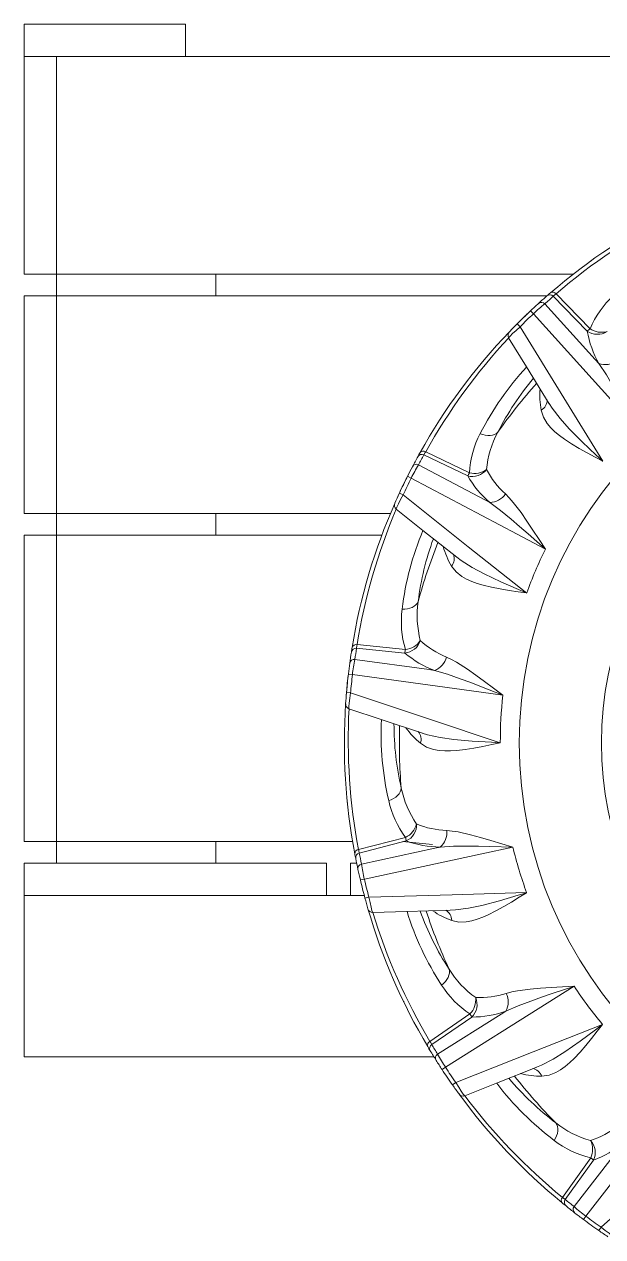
# Model space of a CAD drawing. Header units: millimetres. Extents: x 0 to 197, y 0 to 196.
# Drawn here: x 9.27 to 27.22, y 141.13 to 178.71 of the extents above; entities that cross this region are included whole.
import ezdxf

# ---------------------------------------------------------------- set-up
doc = ezdxf.new("R2010")
doc.units = ezdxf.units.MM

msp = doc.modelspace()

# ---------------------------------------------------------------- linework, layer by layer
at = {"color": 7, "linetype": 'Continuous', "lineweight": 15}
for p, q in [((9.267, 178.707), (9.267, 177.707)), ((9.267, 178.707), (14.267, 178.707)), ((14.267, 178.707), (14.267, 177.707)), ((9.267, 177.707), (9.267, 170.957)), ((10.267, 177.707), (9.267, 177.707)), ((9.267, 177.707), (14.267, 177.707)), ((10.267, 170.957), (10.267, 177.707)), ((10.267, 177.707), (45.901, 177.707)), ((9.267, 170.957), (10.267, 170.957)), ((10.267, 170.957), (10.267, 170.29)), ((10.267, 170.957), (26.295, 170.957)), ((15.217, 170.957), (15.217, 170.29)), ((9.267, 170.29), (9.267, 163.54)), ((10.267, 170.29), (9.267, 170.29)), ((10.267, 163.54), (10.267, 170.29)), ((10.267, 170.29), (25.488, 170.29)), ((26.737, 169.198), (25.683, 170.275)), ((25.768, 170.349), (26.823, 169.271)), ((24.977, 169.826), (25.064, 169.734)), ((24.561, 169.42), (24.651, 169.331)), ((23.027, 164.707), (21.668, 165.359)), ((21.723, 165.458), (23.083, 164.805)), ((21.158, 164.695), (21.272, 164.639)), ((20.906, 164.172), (21.021, 164.119)), ((9.267, 163.54), (10.267, 163.54)), ((10.267, 163.54), (10.267, 162.873)), ((10.267, 163.54), (20.627, 163.54)), ((15.217, 163.54), (15.217, 162.873)), ((9.267, 162.873), (9.267, 153.373)), ((10.267, 162.873), (9.267, 162.873)), ((10.267, 153.373), (10.267, 162.873)), ((10.267, 162.873), (20.364, 162.873)), ((21.076, 159.219), (19.577, 159.367)), ((19.594, 159.478), (21.096, 159.33)), ((19.325, 158.568), (19.45, 158.554)), ((19.266, 157.991), (19.392, 157.98)), ((9.267, 153.373), (10.267, 153.373)), ((10.267, 153.373), (10.267, 152.707)), ((10.267, 153.373), (19.456, 153.373)), ((15.217, 153.373), (15.217, 152.707)), ((19.639, 153.131), (21.101, 153.505)), ((21.12, 153.394), (19.661, 153.02)), ((21.008, 153.374), (21.932, 153.28)), ((9.267, 151.707), (9.267, 152.707)), ((9.267, 152.707), (18.642, 152.707)), ((18.642, 152.707), (18.642, 151.707)), ((19.392, 152.707), (19.581, 152.707)), ((19.392, 151.707), (19.392, 152.707)), ((19.697, 152.184), (19.82, 152.213)), ((18.642, 151.707), (9.267, 151.707)), ((9.267, 146.707), (9.267, 151.707)), ((19.392, 151.707), (18.642, 151.707)), ((19.817, 151.707), (19.392, 151.707)), ((19.84, 151.621), (19.962, 151.654)), ((21.852, 147.182), (23.097, 148.033)), ((23.154, 147.935), (21.91, 147.085)), ((21.978, 146.707), (9.267, 146.707)), ((22.23, 146.312), (22.336, 146.381)), ((22.557, 145.831), (22.661, 145.904)), ((25.966, 142.348), (26.845, 143.574)), ((26.932, 143.502), (26.054, 142.277)), ((26.62, 141.66), (26.695, 141.761)), ((27.091, 141.321), (27.163, 141.424))]:
    msp.add_line(p, q, dxfattribs=at)
at = {"color": 7, "linetype": 'Continuous', "lineweight": 15, "flags": 128}
for points in [[(26.868, 171.386), (26.868, 171.385), (26.856, 171.377), (26.855, 171.376), (26.855, 171.376)], [(25.768, 170.349), (25.744, 170.328), (25.683, 170.275)], [(25.423, 170.043), (26.986, 168.316), (27.1, 168.191)], [(28.227, 166.239), (27.564, 166.972), (25.064, 169.734)], [(24.49, 169.348), (24.55, 169.409), (24.556, 169.415)], [(24.651, 169.331), (26.005, 167.131), (27.218, 165.162)], [(24.296, 168.988), (24.852, 168.087), (25.557, 166.945)], [(28.227, 166.239), (28.226, 166.242), (27.887, 166.868), (27.716, 167.178), (27.545, 167.481), (27.328, 167.845), (27.1, 168.191)], [(22.402, 166.808), (22.402, 166.808), (22.393, 166.795), (22.393, 166.794), (22.392, 166.794)], [(27.218, 165.162), (27.215, 165.164), (26.979, 165.29), (26.73, 165.425), (26.487, 165.562), (26.251, 165.703), (26.028, 165.849), (25.875, 165.961), (25.735, 166.077), (25.607, 166.2), (25.496, 166.33), (25.378, 166.526), (25.311, 166.744)], [(23.416, 166.017), (23.492, 165.987), (23.571, 165.966), (23.649, 165.956), (23.724, 165.957), (23.795, 165.968), (23.86, 165.99), (23.916, 166.022), (23.962, 166.063)], [(21.723, 165.458), (21.707, 165.43), (21.668, 165.359)], [(21.503, 165.052), (23.563, 163.964), (23.712, 163.885)], [(25.439, 162.437), (24.565, 162.898), (21.272, 164.639)], [(20.864, 164.08), (20.899, 164.158), (20.903, 164.166)], [(21.021, 164.119), (23.046, 162.515), (24.859, 161.079)], [(25.439, 162.437), (25.436, 162.439), (24.904, 162.911), (24.638, 163.144), (24.373, 163.371), (24.044, 163.638), (23.712, 163.885)], [(24.197, 164.149), (24.318, 164.025), (24.439, 163.887), (24.681, 163.571), (24.865, 163.308), (25.051, 163.03), (25.242, 162.738), (25.437, 162.439), (25.439, 162.437)], [(20.805, 163.675), (21.635, 163.019), (22.689, 162.187)], [(24.859, 161.079), (24.856, 161.08), (24.591, 161.118), (24.31, 161.16), (24.036, 161.205), (23.765, 161.257), (23.506, 161.318), (23.324, 161.371), (23.153, 161.432), (22.99, 161.504), (22.842, 161.588), (22.664, 161.732), (22.526, 161.914)], [(19.771, 160.979), (19.77, 160.978), (19.767, 160.964), (19.766, 160.963), (19.766, 160.963)], [(20.993, 160.583), (21.076, 160.58), (21.157, 160.588), (21.234, 160.605), (21.304, 160.632), (21.367, 160.667), (21.42, 160.709), (21.462, 160.758), (21.491, 160.812)], [(19.594, 159.478), (19.589, 159.446), (19.577, 159.367)], [(19.527, 159.021), (21.834, 158.703), (22.001, 158.68)], [(22.367, 159.094), (22.523, 159.02), (22.684, 158.931), (23.019, 158.717), (23.282, 158.532), (23.551, 158.335), (23.831, 158.126), (24.117, 157.912), (24.119, 157.91)], [(24.119, 157.91), (24.116, 157.911), (23.454, 158.173), (23.125, 158.301), (22.798, 158.423), (22.398, 158.562), (22.001, 158.68)], [(24.119, 157.91), (23.141, 158.045), (19.45, 158.554)], [(19.258, 157.889), (19.265, 157.975), (19.266, 157.984)], [(19.392, 157.98), (21.844, 157.165), (24.038, 156.436)], [(19.341, 157.489), (20.346, 157.156), (21.621, 156.734)], [(24.038, 156.436), (24.036, 156.436), (23.774, 156.381), (23.496, 156.324), (23.222, 156.273), (22.95, 156.229), (22.685, 156.198), (22.497, 156.185), (22.315, 156.184), (22.138, 156.196), (21.969, 156.224), (21.753, 156.298), (21.561, 156.422)], [(20.576, 154.647), (20.655, 154.673), (20.728, 154.708), (20.794, 154.75), (20.852, 154.8), (20.898, 154.854), (20.934, 154.912), (20.956, 154.973), (20.965, 155.034)], [(19.291, 154.602), (19.291, 154.601), (19.293, 154.586), (19.293, 154.585), (19.293, 154.585)], [(22.376, 153.719), (22.548, 153.702), (22.729, 153.673), (23.117, 153.587), (23.428, 153.503), (23.749, 153.41), (24.083, 153.309), (24.425, 153.206), (24.427, 153.205)], [(19.639, 153.131), (19.645, 153.099), (19.661, 153.02)], [(19.732, 152.678), (22.009, 153.169), (22.174, 153.205)], [(24.427, 153.205), (23.462, 152.997), (19.82, 152.213)], [(24.427, 153.205), (24.424, 153.205), (23.713, 153.225), (23.359, 153.232), (23.011, 153.235), (22.587, 153.229), (22.174, 153.205)], [(19.962, 151.654), (22.545, 151.727), (24.856, 151.792)], [(24.856, 151.792), (24.853, 151.791), (24.626, 151.65), (24.384, 151.502), (24.144, 151.36), (23.904, 151.226), (23.666, 151.106), (23.493, 151.029), (23.322, 150.965), (23.152, 150.916), (22.984, 150.886), (22.755, 150.881), (22.532, 150.932)], [(20.082, 151.175), (21.14, 151.206), (22.482, 151.246)], [(22.214, 148.927), (22.279, 148.978), (22.336, 149.036), (22.384, 149.099), (22.421, 149.164), (22.446, 149.232), (22.459, 149.298), (22.46, 149.363), (22.448, 149.423)], [(26.326, 148.889), (25.49, 148.364), (22.336, 146.381)], [(26.326, 148.889), (26.324, 148.888), (25.648, 148.663), (25.314, 148.549), (24.985, 148.433), (24.589, 148.282), (24.209, 148.118)], [(24.223, 148.67), (24.391, 148.713), (24.571, 148.748), (24.965, 148.8), (25.285, 148.828), (25.618, 148.85), (25.967, 148.869), (26.324, 148.889), (26.326, 148.889)], [(22.094, 146.788), (24.066, 148.028), (24.209, 148.118)], [(22.661, 145.904), (25.063, 146.856), (27.212, 147.708)], [(27.212, 147.708), (27.21, 147.706), (27.045, 147.496), (26.868, 147.274), (26.691, 147.058), (26.511, 146.85), (26.329, 146.656), (26.192, 146.525), (26.054, 146.407), (25.91, 146.302), (25.763, 146.216), (25.55, 146.133), (25.323, 146.105)], [(21.852, 147.182), (21.868, 147.154), (21.91, 147.085)], [(22.937, 145.496), (23.921, 145.886), (25.168, 146.383)], [(29.587, 145.483), (28.981, 144.703), (26.695, 141.761)], [(25.709, 144.112), (25.753, 144.183), (25.787, 144.256), (25.81, 144.331), (25.823, 144.406), (25.824, 144.478), (25.813, 144.545), (25.792, 144.606), (25.759, 144.658)], [(27.163, 141.424), (29.095, 143.14), (30.823, 144.676)], [(26.328, 142.061), (27.757, 143.901), (27.861, 144.034)], [(25.966, 142.348), (25.991, 142.328), (26.054, 142.277)]]:
    msp.add_lwpolyline(points, dxfattribs=at)
at = {"color": 8, "linetype": 'Continuous', "lineweight": 15, "flags": 128}
for points in [[(24.651, 169.331), (24.527, 169.22), (24.419, 169.119), (24.342, 169.042), (24.302, 168.998), (24.302, 168.991)], [(25.559, 166.948), (25.649, 166.805), (25.897, 166.483), (26.176, 166.171), (26.583, 165.76), (27.014, 165.352), (27.187, 165.191), (27.212, 165.167), (27.215, 165.164), (27.218, 165.162)], [(21.021, 164.119), (20.942, 163.972), (20.875, 163.84), (20.829, 163.742), (20.807, 163.686), (20.809, 163.68)], [(22.689, 162.19), (22.823, 162.087), (23.166, 161.869), (23.535, 161.671), (24.058, 161.424), (24.602, 161.188), (24.82, 161.096), (24.852, 161.082), (24.856, 161.081), (24.859, 161.079)], [(19.392, 157.98), (19.369, 157.815), (19.351, 157.668), (19.341, 157.56), (19.34, 157.5), (19.343, 157.495)], [(21.619, 156.738), (21.78, 156.687), (22.177, 156.599), (22.592, 156.539), (23.168, 156.486), (23.76, 156.451), (23.997, 156.438), (24.031, 156.437), (24.035, 156.436), (24.038, 156.436)], [(19.962, 151.654), (19.996, 151.491), (20.03, 151.347), (20.057, 151.242), (20.076, 151.185), (20.082, 151.182)], [(22.479, 151.249), (22.648, 151.255), (23.049, 151.309), (23.461, 151.395), (24.018, 151.541), (24.589, 151.711), (24.816, 151.78), (24.849, 151.79), (24.853, 151.791), (24.856, 151.792)], [(25.165, 146.385), (25.321, 146.449), (25.68, 146.636), (26.038, 146.858), (26.511, 147.186), (26.99, 147.54), (27.179, 147.683), (27.206, 147.704), (27.21, 147.706), (27.212, 147.708)], [(22.661, 145.904), (22.748, 145.763), (22.829, 145.639), (22.891, 145.55), (22.928, 145.503), (22.935, 145.501)], [(27.163, 141.424), (27.294, 141.322), (27.412, 141.233), (27.501, 141.17), (27.552, 141.139), (27.558, 141.139)]]:
    msp.add_lwpolyline(points, dxfattribs=at)
at = {"color": 7, "linetype": 'Continuous', "lineweight": 15}
for radius in [12.99, 10.441]:
    msp.add_circle((37.615, 156.432), radius, dxfattribs=at)
for centre, radius, start, end in [((37.615, 156.432), 18.415, 116.2191, 130.7419), ((37.615, 156.432), 18.415, 131.2023, 132.2971), ((37.715, 156.533), 18.265, 131.2023, 132.2971), ((37.615, 156.432), 18.415, 130.7419, 131.2023), ((25.578, 170.175), 0.145, 43.3517, 129.6812), ((25.663, 170.272), 0.13, 36.4107, 120.7534), ((29.556, 168.103), 2.972, 132.4499, 156.869), ((37.615, 156.432), 18.415, 132.2971, 133.337), ((28.194, 166.46), 4.53, 127.7212, 133.7159), ((25.317, 169.942), 0.146, 43.4519, 130.7414), ((37.615, 156.432), 18.415, 133.337, 135.144), ((37.263, 156.793), 17.911, 133.9698, 135.1585), ((37.615, 156.432), 18.288, 133.337, 135.144), ((35.781, 158.346), 15.764, 133.2783, 134.013), ((37.615, 156.432), 18.415, 136.2191, 150.7419), ((24.426, 169.067), 0.15, 134.3117, 211.2436), ((37.579, 156.467), 18.364, 135.1425, 136.2186), ((25.83, 170.367), 1.479, 307.8107, 312.1893), ((29.818, 169.739), 3.129, 189.9621, 209.6616), ((27.055, 169.648), 0.551, 234.7044, 302.5013), ((27.18, 169.786), 0.627, 235.3136, 285.8493), ((27.295, 168.746), 0.589, 250.5654, 306.5196), ((26.05, 164.643), 2.972, 152.4499, 176.869), ((26.652, 164.612), 3.057, 151.6699, 174.5342), ((37.615, 156.432), 18.415, 150.7419, 151.2023), ((21.603, 165.229), 0.145, 63.3517, 149.6812), ((37.674, 156.561), 18.265, 151.2023, 152.2971), ((21.65, 165.349), 0.13, 56.4107, 140.7534), ((37.615, 156.432), 18.415, 152.2971, 153.337), ((25.333, 162.633), 4.53, 147.7212, 153.7159), ((37.615, 156.432), 18.415, 151.2023, 152.2971), ((21.438, 164.922), 0.146, 63.4519, 150.7414), ((37.615, 156.432), 18.415, 153.337, 155.144), ((37.615, 156.432), 18.288, 153.337, 155.144), ((35.237, 157.603), 15.764, 153.2783, 154.013), ((23.172, 165.239), 0.551, 254.7044, 322.5013), ((21.775, 165.495), 1.479, 327.8107, 332.1893), ((25.737, 166.27), 3.129, 209.9621, 229.6616), ((23.242, 165.412), 0.627, 255.3136, 305.8493), ((25.992, 166.153), 2.69, 207.671, 228.147), ((37.161, 156.65), 17.911, 153.9698, 155.1585), ((37.615, 156.432), 18.415, 156.2191, 170.7419), ((20.9, 163.794), 0.15, 154.3117, 231.2436), ((37.546, 156.463), 18.339, 155.1417, 156.2147), ((23.706, 164.474), 0.589, 270.5654, 326.5196), ((37.615, 156.432), 13.577, 153.7487, 159.9814), ((23.939, 160.192), 2.972, 172.4499, 196.869), ((24.516, 160.37), 3.057, 171.6699, 194.5342), ((37.615, 156.432), 18.415, 170.7419, 171.2023), ((19.56, 159.222), 0.145, 83.3517, 169.6812), ((19.563, 159.351), 0.13, 76.4107, 160.7534), ((37.627, 156.573), 18.265, 171.2023, 172.2971), ((21.031, 159.768), 0.551, 274.7044, 342.5013), ((21.037, 159.955), 0.627, 275.3136, 325.8493), ((23.368, 161.592), 2.69, 227.671, 248.147), ((37.615, 156.432), 18.415, 171.2023, 172.2971), ((19.51, 158.877), 0.146, 83.4519, 170.7414), ((23.953, 158.058), 4.53, 167.7212, 173.7159), ((19.63, 159.531), 1.479, 347.8107, 352.1893), ((23.089, 161.614), 3.129, 229.9621, 249.6616), ((21.794, 159.232), 0.589, 290.5654, 346.5196), ((37.615, 156.432), 18.415, 172.2971, 173.337), ((37.615, 156.432), 18.415, 173.337, 175.144), ((37.113, 156.482), 17.911, 173.9698, 175.1585), ((34.98, 156.719), 15.764, 173.2783, 174.013), ((37.615, 156.432), 18.288, 173.337, 175.144), ((37.539, 156.438), 18.339, 175.1417, 176.2147), ((37.615, 156.432), 13.577, 173.7487, 179.9814), ((37.615, 156.432), 18.415, 176.2191, 190.7419), ((19.39, 157.633), 0.15, 174.3117, 251.2435), ((23.959, 155.652), 3.057, 191.6699, 214.5342), ((23.478, 155.288), 2.972, 192.4499, 216.869), ((20.832, 154.072), 0.627, 295.3136, 345.8493), ((20.89, 153.895), 0.551, 294.7044, 2.5013), ((22.463, 156.408), 2.69, 247.671, 268.147), ((21.791, 153.652), 0.589, 310.5654, 6.5196), ((19.655, 153.193), 1.479, 7.8107, 12.1893), ((22.192, 156.333), 3.129, 249.9621, 269.6616), ((19.653, 153.001), 0.13, 96.4107, 180.7534), ((37.615, 156.432), 18.415, 190.7419, 191.2023), ((19.694, 152.879), 0.145, 103.3517, 189.6812), ((37.578, 156.569), 18.265, 191.2023, 192.2971), ((37.615, 156.432), 13.577, 193.7487, 199.9814), ((37.615, 156.432), 18.415, 191.2023, 192.2971), ((19.766, 152.537), 0.146, 103.4519, 190.7414), ((24.22, 153.287), 4.53, 187.7212, 193.7159), ((37.615, 156.432), 18.415, 192.2971, 193.337), ((37.615, 156.432), 18.288, 193.337, 195.144), ((37.615, 156.432), 18.415, 193.337, 195.144), ((37.542, 156.411), 18.339, 195.1417, 196.2147), ((20.078, 151.327), 0.15, 194.3117, 271.2435), ((37.615, 156.432), 18.415, 196.2191, 210.7419), ((25.049, 151.028), 3.057, 211.6699, 234.5342), ((24.722, 150.522), 2.972, 212.4499, 236.869), ((37.615, 156.432), 13.577, 213.7487, 219.9814), ((21.166, 148.504), 0.155, 202.361, 223.7354), ((22.651, 148.475), 0.627, 315.3136, 5.8493), ((22.766, 148.327), 0.551, 314.7044, 22.5013), ((23.385, 151.227), 2.69, 267.671, 288.147), ((23.696, 148.407), 0.589, 330.5654, 26.5196), ((23.156, 151.064), 3.129, 269.9621, 289.6616), ((21.846, 147.245), 1.479, 27.8107, 32.1893), ((21.91, 147.065), 0.13, 116.4107, 200.7534), ((37.615, 156.432), 18.415, 210.7419, 211.2023), ((21.99, 146.964), 0.145, 123.3517, 209.6812), ((37.533, 156.548), 18.265, 211.2023, 212.2971), ((37.615, 156.432), 18.415, 211.2023, 212.2971), ((22.174, 146.667), 0.146, 123.4519, 210.7414), ((37.615, 156.432), 18.415, 212.2971, 213.337), ((26.104, 148.895), 4.53, 207.7212, 213.7159), ((37.615, 156.432), 18.415, 213.337, 215.144), ((37.615, 156.432), 18.288, 213.337, 215.144), ((37.574, 156.402), 18.364, 215.1425, 216.2186), ((22.882, 145.637), 0.15, 214.3117, 291.2436), ((37.615, 156.432), 18.415, 216.2191, 230.7419), ((27.655, 147.056), 3.057, 231.6699, 254.5342), ((26.023, 146.673), 2.69, 287.671, 308.147), ((27.521, 146.468), 2.972, 232.4499, 256.869), ((26.433, 143.737), 0.551, 334.7044, 42.5013), ((26.275, 143.836), 0.627, 335.3136, 25.8493), ((25.864, 146.443), 3.129, 289.9621, 309.6616), ((25.939, 142.406), 1.479, 47.8107, 52.1893), ((24.869, 143.356), 0.155, 222.361, 243.7354), ((26.061, 142.258), 0.13, 136.4107, 220.7534), ((37.615, 156.432), 18.415, 230.7419, 231.2023), ((26.171, 142.191), 0.145, 143.3517, 229.6812), ((37.499, 156.513), 18.265, 231.2023, 232.2971), ((37.615, 156.432), 18.415, 231.2023, 232.2971), ((26.445, 141.975), 0.146, 143.4519, 230.7414), ((29.376, 145.413), 4.53, 227.7212, 233.7159), ((37.615, 156.432), 18.415, 232.2971, 233.337), ((37.615, 156.432), 18.288, 233.337, 235.144), ((37.615, 156.432), 18.415, 233.337, 235.144), ((37.572, 156.369), 18.339, 235.1417, 236.2147)]:
    msp.add_arc(centre, radius, start, end, dxfattribs=at)
at = {"color": 8, "linetype": 'Continuous', "lineweight": 15}
for centre, radius, start, end in [((37.689, 156.511), 18.265, 116.9944, 130.7419), ((37.658, 156.531), 18.265, 136.9944, 150.7419), ((31.501, 161.916), 9.066, 137.1447, 153.101), ((31.795, 162.072), 8.791, 139.9078, 153.003), ((37.615, 156.432), 16.709, 138.1693, 144.8003), ((27.631, 167.201), 2.365, 175.1131, 191.1362), ((25.11, 167.069), 0.382, 301.6321, 359.3313), ((37.621, 156.54), 18.265, 156.9944, 170.7419), ((29.994, 159.494), 9.066, 157.1447, 173.101), ((30.217, 159.742), 8.791, 159.9078, 173.003), ((37.615, 156.432), 16.709, 158.1693, 164.8003), ((24.55, 163.137), 2.365, 195.1131, 211.1362), ((22.226, 162.151), 0.382, 321.6321, 19.3313), ((37.584, 156.535), 18.265, 176.9944, 190.7419), ((29.406, 156.702), 9.066, 177.1447, 193.101), ((29.531, 157.012), 8.791, 179.9078, 193.003), ((37.615, 156.432), 16.709, 178.1693, 184.8003), ((23.045, 158.264), 2.365, 215.1131, 231.1362), ((21.198, 156.543), 0.382, 341.6321, 39.3313), ((37.55, 156.518), 18.265, 196.9944, 210.7419), ((29.809, 153.879), 9.066, 197.1447, 213.101), ((29.82, 154.212), 8.791, 199.9078, 213.003), ((37.615, 156.432), 16.709, 198.1693, 204.8003), ((23.297, 153.17), 2.365, 235.1131, 251.1362), ((22.15, 150.921), 0.382, 1.6321, 59.3313), ((24.968, 145.964), 0.382, 21.6321, 79.3313), ((31.153, 151.363), 9.066, 217.1447, 233.101), ((31.05, 151.679), 8.791, 219.9078, 233.003), ((37.615, 156.432), 16.709, 218.1693, 224.8003), ((25.276, 148.47), 2.365, 255.1131, 271.1362), ((37.525, 156.491), 18.265, 217.0136, 230.7419)]:
    msp.add_arc(centre, radius, start, end, dxfattribs=at)

doc.saveas('drawing.dxf')
